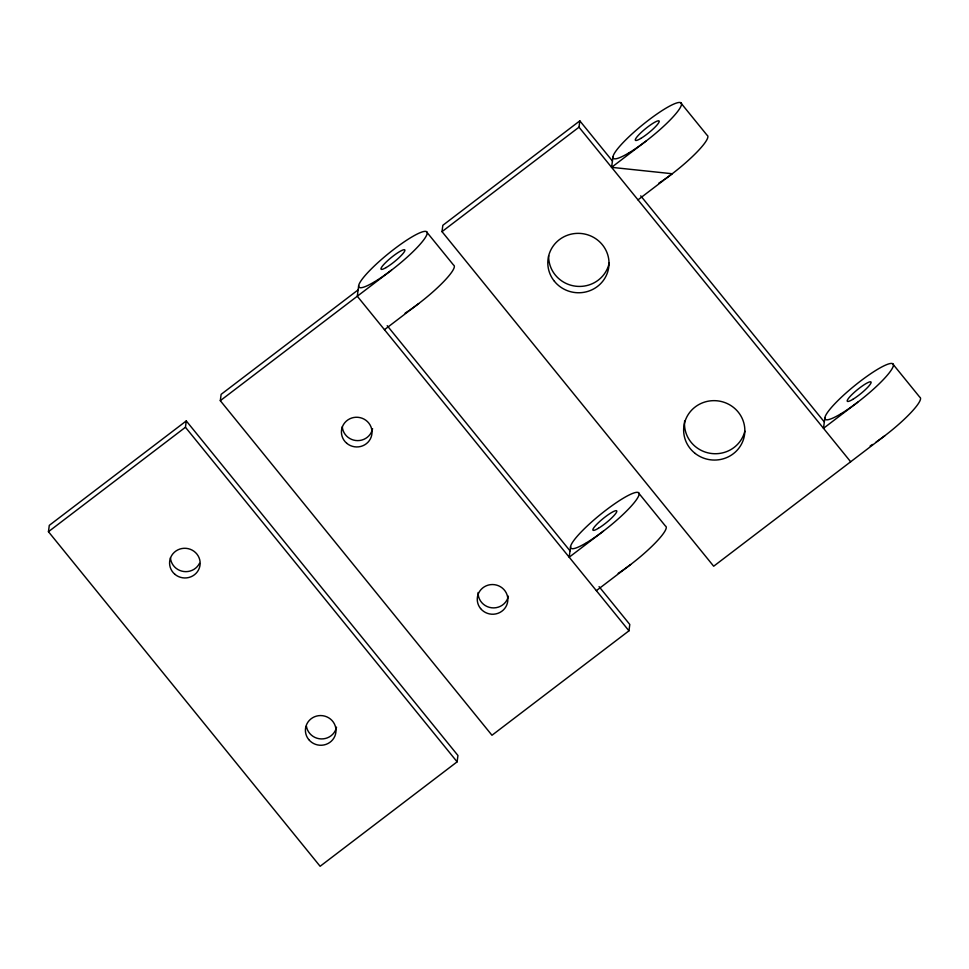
<?xml version="1.0" encoding="UTF-8"?>
<svg xmlns="http://www.w3.org/2000/svg" width="969" height="969" viewBox="0 0 969 969"><rect width="100%" height="100%" fill="white"/><g stroke="black" fill="none" stroke-linecap="round" stroke-linejoin="round"><path stroke-width="1.45" d="M48.45 531.702L49.286 525.368L186.278 420.921L457.949 755.505L457.114 761.84L320.121 866.286L48.45 531.702L185.442 427.256L186.278 420.921M599.06 586.62L629.789 624.472L628.966 630.819L491.973 735.265L220.302 400.681L221.138 394.347L358.118 289.888M358.675 285.673L357.295 296.235L628.966 630.819M884.915 435.662L713.668 566.223L442.009 231.639L442.833 225.305L579.825 120.859L612.432 161.011M442.009 231.639L578.99 127.193L579.825 120.859M637.99 199.856L672.244 173.742L611.596 167.346L612.989 156.784M570.584 546.637L569.191 557.211L603.445 531.097M824.885 417.748L823.493 428.322L857.747 402.208M220.302 400.681L391.537 270.121M384.451 329.69L418.705 303.576M611.596 167.346L645.839 141.232M596.359 590.666L630.613 564.552M680.674 102.714L707.079 135.224A43.738 7.437 -39.1 0 1 664.492 179.41M892.57 363.69L919.738 397.145A43.738 7.437 -39.1 0 1 876.097 442.058M640.727 195.859L824.328 421.975M578.99 127.193L850.661 461.777M426.372 231.603L453.54 265.058A43.738 7.437 -39.1 0 1 409.887 309.971M638.268 492.579L665.437 526.034A43.738 7.437 -39.1 0 1 653.784 544.469A43.738 7.437 -39.1 0 1 618.198 573.357M387.2 325.693L570.026 550.864M185.442 427.256L457.114 761.84M508.374 596.153A15.31 14.85 7.5 0 1 491.634 607.793A15.31 14.85 7.5 0 1 478.092 592.519M372.581 428.649A15.31 14.85 7.5 0 1 342.287 426.748M199.481 563.34A15.31 14.85 7.5 0 1 170.435 557.781M336.522 727.174A15.31 14.85 7.5 0 1 306.398 726.144M609.235 262.914A30.62 29.688 7.5 0 1 575.743 286.206A30.62 29.688 7.5 0 1 548.66 255.671M744.846 431.157A30.62 29.688 7.5 0 1 709.914 453.262A30.62 29.688 7.5 0 1 684.659 420.679M872.5 444.468A43.738 7.437 -39.1 0 1 870.186 445.946M663.426 180.149A43.738 7.437 -39.1 0 1 658.666 183.311M408.676 310.795A43.738 7.437 -39.1 0 1 405.127 313.144M480.563 608.532A15.31 14.85 7.5 0 0 506.775 604.959A15.31 14.85 7.5 0 0 490.302 584.682A15.31 14.85 7.5 0 0 480.563 608.532M346.732 443.281A15.31 14.85 7.5 0 0 371.745 434.984A15.31 14.85 7.5 0 0 351.662 418.039A15.31 14.85 7.5 0 0 346.732 443.281M174.88 574.302A15.31 14.85 7.5 0 0 199.893 566.005A15.31 14.85 7.5 0 0 179.81 549.072A15.31 14.85 7.5 0 0 174.88 574.302M308.711 739.553A15.31 14.85 7.5 0 0 334.923 735.992A15.31 14.85 7.5 0 0 318.462 715.703A15.31 14.85 7.5 0 0 308.711 739.553M695.209 453.468A30.62 29.688 7.5 0 0 744.519 434.96A30.62 29.688 7.5 0 0 703.022 402.632A30.62 29.688 7.5 0 0 695.209 453.468M554.438 281.337A30.62 29.688 7.5 0 0 606.873 274.203A30.62 29.688 7.5 0 0 573.939 233.638A30.62 29.688 7.5 0 0 554.438 281.337M840.801 413.848A43.738 7.437 -39.1 0 0 893.382 365.531A43.738 7.437 -39.1 0 0 843.212 395.546A43.738 7.437 -39.1 0 0 840.801 413.848M852.72 399.41A15.31 2.604 -39.1 0 0 871.119 382.501A15.31 2.604 -39.1 0 0 853.568 393.014A15.31 2.604 -39.1 0 0 852.72 399.41M628.905 152.872A43.738 7.437 -39.1 0 0 681.486 104.555A43.738 7.437 -39.1 0 0 631.316 134.57A43.738 7.437 -39.1 0 0 628.905 152.872M640.812 138.434A15.31 2.604 -39.1 0 0 659.223 121.525A15.31 2.604 -39.1 0 0 641.66 132.038A15.31 2.604 -39.1 0 0 640.812 138.434M586.499 542.737A43.738 7.437 -39.1 0 0 639.08 494.42A43.738 7.437 -39.1 0 0 588.91 524.435A43.738 7.437 -39.1 0 0 586.499 542.737M598.418 528.299A15.31 2.604 -39.1 0 0 616.817 511.39A15.31 2.604 -39.1 0 0 599.254 521.903A15.31 2.604 -39.1 0 0 598.418 528.299M374.603 281.761A43.738 7.437 -39.1 0 0 427.172 233.444A43.738 7.437 -39.1 0 0 377.014 263.459A43.738 7.437 -39.1 0 0 374.603 281.761M386.134 267.553A15.31 2.604 -39.1 0 0 404.885 250.559A15.31 2.604 -39.1 0 0 387.757 260.564A15.31 2.604 -39.1 0 0 386.134 267.553"/></g></svg>
